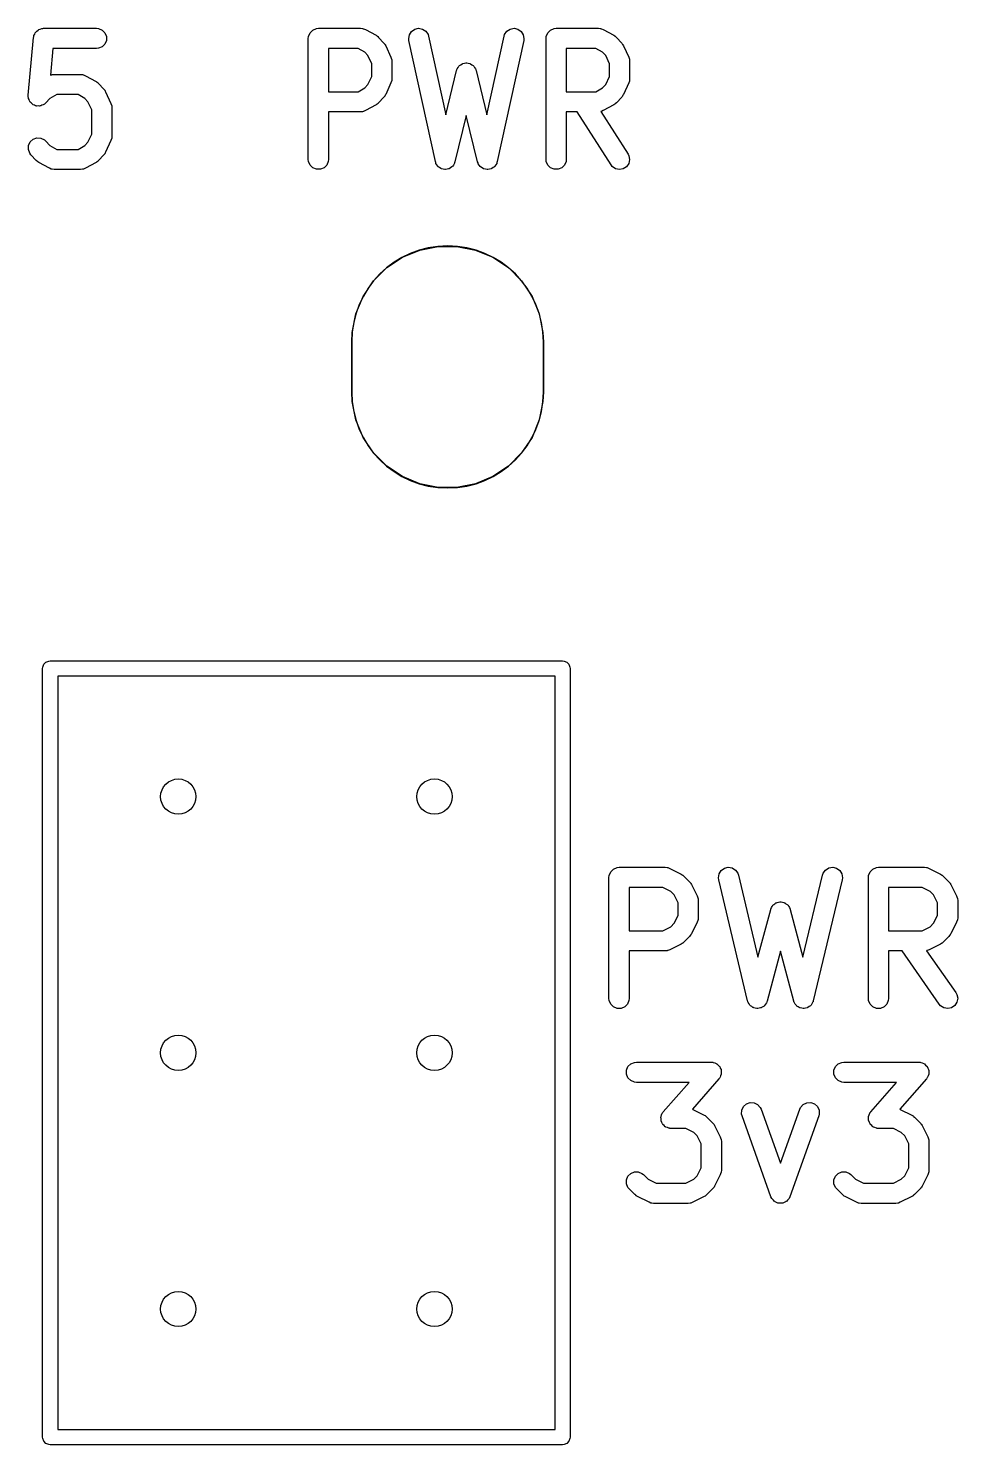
# Model space of a CAD drawing. Extents: x 0.28 to 2.12, y 0.23 to 2.15.
# Drawn here: x 1.494 to 1.857, y 0.233 to 0.786 of the extents above; entities that cross this region are included whole.
import ezdxf

# ---------------------------------------------------------------- set-up
doc = ezdxf.new("R2010")
doc.units = 0
doc.header["$MEASUREMENT"] = 0
doc.layers.add('BLACK', color=7, linetype='CONTINUOUS')

msp = doc.modelspace()

# ---------------------------------------------------------------- linework, layer by layer
at = {"layer": 'BLACK', "linetype": 'CONTINUOUS'}
for p, q in [((1.49721, 0.78464), (1.49763, 0.78506)), ((1.49763, 0.78506), (1.49779, 0.78512)), ((1.49779, 0.78512), (1.49793, 0.78524)), ((1.49793, 0.78524), (1.4985, 0.78542)), ((1.4985, 0.78542), (1.49904, 0.78564)), ((1.49904, 0.78564), (1.49931, 0.78567)), ((1.49931, 0.78567), (1.4994, 0.7857)), ((1.4994, 0.7857), (1.4995, 0.78569)), ((1.4995, 0.78569), (1.49981, 0.78572)), ((1.49981, 0.78572), (1.52043, 0.78572)), ((1.52043, 0.78572), (1.5212, 0.78564)), ((1.5212, 0.78564), (1.52262, 0.78506)), ((1.52262, 0.78506), (1.52371, 0.78397)), ((1.60378, 0.78397), (1.60486, 0.78506)), ((1.60486, 0.78506), (1.60628, 0.78564)), ((1.60628, 0.78564), (1.60705, 0.78572)), ((1.60705, 0.78572), (1.62355, 0.78572)), ((1.62355, 0.78572), (1.62432, 0.78564)), ((1.62432, 0.78564), (1.62451, 0.78556)), ((1.62451, 0.78556), (1.62472, 0.78554)), ((1.62472, 0.78554), (1.62543, 0.78524)), ((1.62543, 0.78524), (1.62956, 0.78299)), ((1.6434, 0.78451), (1.64466, 0.78539)), ((1.64466, 0.78539), (1.64616, 0.78572)), ((1.64616, 0.78572), (1.64767, 0.78545)), ((1.64767, 0.78545), (1.64896, 0.78462)), ((1.68062, 0.78462), (1.68191, 0.78545)), ((1.68191, 0.78545), (1.68343, 0.78572)), ((1.68343, 0.78572), (1.68493, 0.78539)), ((1.68493, 0.78539), (1.68619, 0.78451)), ((1.69658, 0.78397), (1.69766, 0.78506)), ((1.69766, 0.78506), (1.69908, 0.78564)), ((1.69908, 0.78564), (1.69985, 0.78572)), ((1.69985, 0.78572), (1.71635, 0.78572)), ((1.71635, 0.78572), (1.71712, 0.78564)), ((1.71712, 0.78564), (1.71731, 0.78556)), ((1.71731, 0.78556), (1.71752, 0.78554)), ((1.71752, 0.78554), (1.71823, 0.78524)), ((1.71823, 0.78524), (1.72236, 0.78299)), ((1.49383, 0.75964), (1.49589, 0.78214)), ((1.49589, 0.78214), (1.49595, 0.78245)), ((1.49595, 0.78255), (1.49599, 0.78264)), ((1.49595, 0.78245), (1.49595, 0.78255)), ((1.49599, 0.78264), (1.49604, 0.7829)), ((1.49604, 0.7829), (1.49631, 0.78342)), ((1.49631, 0.78342), (1.49654, 0.78397)), ((1.49654, 0.78397), (1.49667, 0.7841)), ((1.49667, 0.7841), (1.49675, 0.78426)), ((1.49675, 0.78426), (1.49721, 0.78464)), ((1.52371, 0.77959), (1.52262, 0.77851)), ((1.52371, 0.78397), (1.5243, 0.78255)), ((1.5243, 0.78101), (1.52371, 0.77959)), ((1.5243, 0.78255), (1.5243, 0.78101)), ((1.60311, 0.78178), (1.60319, 0.78255)), ((1.60311, 0.73454), (1.60311, 0.78178)), ((1.60319, 0.78255), (1.60378, 0.78397)), ((1.62956, 0.78299), (1.62991, 0.78275)), ((1.62991, 0.78275), (1.63, 0.78271)), ((1.63, 0.78271), (1.63009, 0.78262)), ((1.63009, 0.78262), (1.63019, 0.78255)), ((1.63019, 0.78255), (1.63026, 0.78247)), ((1.63026, 0.78247), (1.63057, 0.78219)), ((1.63057, 0.78219), (1.63264, 0.77994)), ((1.63264, 0.77994), (1.63285, 0.77966)), ((1.63285, 0.77966), (1.63292, 0.77959)), ((1.63292, 0.77959), (1.633, 0.77945)), ((1.6423, 0.78171), (1.64257, 0.78322)), ((1.64239, 0.78094), (1.6423, 0.78171)), ((1.6527, 0.7337), (1.64239, 0.78094)), ((1.64257, 0.78322), (1.6434, 0.78451)), ((1.64896, 0.78462), (1.64984, 0.78336)), ((1.64984, 0.78336), (1.65008, 0.78262)), ((1.65008, 0.78262), (1.65676, 0.75201)), ((1.67282, 0.75201), (1.67951, 0.78262)), ((1.6872, 0.78094), (1.67689, 0.7337)), ((1.67951, 0.78262), (1.67974, 0.78336)), ((1.67974, 0.78336), (1.68062, 0.78462)), ((1.68619, 0.78451), (1.68702, 0.78322)), ((1.68702, 0.78322), (1.68729, 0.78171)), ((1.68729, 0.78171), (1.6872, 0.78094)), ((1.69591, 0.78178), (1.69599, 0.78255)), ((1.69591, 0.73454), (1.69591, 0.78178)), ((1.69599, 0.78255), (1.69658, 0.78397)), ((1.72236, 0.78299), (1.72271, 0.78275)), ((1.72271, 0.78275), (1.7228, 0.78271)), ((1.7228, 0.78271), (1.72289, 0.78262)), ((1.72289, 0.78262), (1.723, 0.78255)), ((1.723, 0.78255), (1.72306, 0.78247)), ((1.72306, 0.78247), (1.72337, 0.78219)), ((1.72337, 0.78219), (1.72544, 0.77994)), ((1.72544, 0.77994), (1.72565, 0.77966)), ((1.72565, 0.77966), (1.72572, 0.77959)), ((1.72572, 0.77959), (1.7258, 0.77945)), ((1.50341, 0.77784), (1.50245, 0.76741)), ((1.52043, 0.77784), (1.50341, 0.77784)), ((1.5212, 0.77792), (1.52043, 0.77784)), ((1.52262, 0.77851), (1.5212, 0.77792)), ((1.62254, 0.77784), (1.61099, 0.77784)), ((1.61099, 0.77784), (1.61099, 0.76097)), ((1.62521, 0.77639), (1.62254, 0.77784)), ((1.62641, 0.77508), (1.62521, 0.77639)), ((1.62786, 0.77192), (1.62641, 0.77508)), ((1.633, 0.77945), (1.6331, 0.77933)), ((1.6331, 0.77933), (1.63313, 0.77923)), ((1.63313, 0.77923), (1.63331, 0.77892)), ((1.63331, 0.77892), (1.63538, 0.77442)), ((1.63538, 0.77442), (1.63563, 0.77369)), ((1.71534, 0.77784), (1.70379, 0.77784)), ((1.70379, 0.77784), (1.70379, 0.76097)), ((1.71801, 0.77639), (1.71534, 0.77784)), ((1.71921, 0.77508), (1.71801, 0.77639)), ((1.72066, 0.77192), (1.71921, 0.77508)), ((1.7258, 0.77945), (1.7259, 0.77933)), ((1.7259, 0.77933), (1.72594, 0.77923)), ((1.72594, 0.77923), (1.72611, 0.77892)), ((1.72611, 0.77892), (1.72818, 0.77442)), ((1.72818, 0.77442), (1.72843, 0.77369)), ((1.62786, 0.76689), (1.62786, 0.77192)), ((1.63563, 0.77369), (1.63563, 0.77362)), ((1.63563, 0.77362), (1.63566, 0.77355)), ((1.63566, 0.77355), (1.63573, 0.77278)), ((1.63573, 0.77278), (1.63573, 0.76603)), ((1.65676, 0.75201), (1.66097, 0.76922)), ((1.66097, 0.76922), (1.66108, 0.76953)), ((1.66108, 0.76953), (1.66109, 0.76963)), ((1.66109, 0.76963), (1.66114, 0.76971)), ((1.66114, 0.76971), (1.66122, 0.76995)), ((1.66122, 0.76995), (1.66158, 0.77043)), ((1.66158, 0.77043), (1.66189, 0.77094)), ((1.66189, 0.77094), (1.66203, 0.77105)), ((1.66203, 0.77105), (1.66213, 0.77119)), ((1.66213, 0.77119), (1.66264, 0.7715)), ((1.66264, 0.7715), (1.66313, 0.77185)), ((1.66313, 0.77185), (1.6633, 0.77189)), ((1.6633, 0.77189), (1.66344, 0.77198)), ((1.66344, 0.77198), (1.66404, 0.77207)), ((1.66404, 0.77207), (1.66462, 0.77222)), ((1.66462, 0.77222), (1.66479, 0.77219)), ((1.66479, 0.77219), (1.66496, 0.77222)), ((1.66496, 0.77222), (1.66555, 0.77207)), ((1.66555, 0.77207), (1.66614, 0.77198)), ((1.66614, 0.77198), (1.66629, 0.77189)), ((1.66629, 0.77189), (1.66645, 0.77185)), ((1.66645, 0.77185), (1.66694, 0.7715)), ((1.66694, 0.7715), (1.66745, 0.77119)), ((1.66745, 0.77119), (1.66755, 0.77105)), ((1.66755, 0.77105), (1.66769, 0.77094)), ((1.66769, 0.77094), (1.66801, 0.77043)), ((1.66801, 0.77043), (1.66836, 0.76995)), ((1.66836, 0.76995), (1.66844, 0.76971)), ((1.66844, 0.76971), (1.66849, 0.76963)), ((1.66849, 0.76963), (1.66851, 0.76953)), ((1.66851, 0.76953), (1.66862, 0.76922)), ((1.66862, 0.76922), (1.67282, 0.75201)), ((1.72066, 0.76689), (1.72066, 0.77192)), ((1.72843, 0.77369), (1.72843, 0.77362)), ((1.72843, 0.77362), (1.72846, 0.77355)), ((1.72846, 0.77355), (1.72853, 0.77278)), ((1.72853, 0.77278), (1.72853, 0.76603)), ((1.50245, 0.76741), (1.50276, 0.76754)), ((1.50276, 0.76754), (1.50297, 0.76756)), ((1.50297, 0.76756), (1.50317, 0.76765)), ((1.50317, 0.76765), (1.50394, 0.76772)), ((1.50394, 0.76772), (1.51425, 0.76772)), ((1.51425, 0.76772), (1.51502, 0.76765)), ((1.51502, 0.76765), (1.51521, 0.76756)), ((1.51521, 0.76756), (1.51542, 0.76754)), ((1.51542, 0.76754), (1.51613, 0.76724)), ((1.51613, 0.76724), (1.52026, 0.76499)), ((1.52026, 0.76499), (1.52061, 0.76475)), ((1.52061, 0.76475), (1.5207, 0.76471)), ((1.5207, 0.76471), (1.52079, 0.76463)), ((1.52079, 0.76463), (1.5209, 0.76456)), ((1.5209, 0.76456), (1.52096, 0.76448)), ((1.52096, 0.76448), (1.52127, 0.76419)), ((1.52127, 0.76419), (1.52334, 0.76194)), ((1.62521, 0.76243), (1.62641, 0.76374)), ((1.62641, 0.76374), (1.62786, 0.76689)), ((1.63538, 0.76439), (1.63331, 0.75989)), ((1.63563, 0.76512), (1.63538, 0.76439)), ((1.63566, 0.76527), (1.63563, 0.7652)), ((1.63563, 0.7652), (1.63563, 0.76512)), ((1.63573, 0.76603), (1.63566, 0.76527)), ((1.71801, 0.76243), (1.71921, 0.76374)), ((1.71921, 0.76374), (1.72066, 0.76689)), ((1.72818, 0.76439), (1.72611, 0.75989)), ((1.72843, 0.76512), (1.72818, 0.76439)), ((1.72846, 0.76527), (1.72843, 0.7652)), ((1.72843, 0.7652), (1.72843, 0.76512)), ((1.72853, 0.76603), (1.72846, 0.76527)), ((1.49383, 0.75887), (1.49383, 0.75964)), ((1.49391, 0.75862), (1.49383, 0.75887)), ((1.49393, 0.75835), (1.49391, 0.75862)), ((1.49414, 0.75789), (1.49393, 0.75835)), ((1.49429, 0.75741), (1.49414, 0.75789)), ((1.49446, 0.7572), (1.49429, 0.75741)), ((1.50227, 0.75839), (1.50065, 0.75662)), ((1.50494, 0.75985), (1.50227, 0.75839)), ((1.51324, 0.75985), (1.50494, 0.75985)), ((1.51591, 0.75839), (1.51324, 0.75985)), ((1.51711, 0.75708), (1.51591, 0.75839)), ((1.52334, 0.76194), (1.52355, 0.76166)), ((1.52355, 0.76166), (1.52363, 0.76159)), ((1.52363, 0.76159), (1.52371, 0.76145)), ((1.52371, 0.76145), (1.5238, 0.76133)), ((1.5238, 0.76133), (1.52384, 0.76123)), ((1.52384, 0.76123), (1.52401, 0.76092)), ((1.52401, 0.76092), (1.52608, 0.75643)), ((1.61099, 0.76097), (1.62254, 0.76097)), ((1.62254, 0.76097), (1.62521, 0.76243)), ((1.63264, 0.75887), (1.63057, 0.75662)), ((1.63285, 0.75916), (1.63264, 0.75887)), ((1.63292, 0.75923), (1.63285, 0.75916)), ((1.633, 0.75936), (1.63292, 0.75923)), ((1.6331, 0.75949), (1.633, 0.75936)), ((1.63313, 0.75959), (1.6331, 0.75949)), ((1.63331, 0.75989), (1.63313, 0.75959)), ((1.70379, 0.76097), (1.71534, 0.76097)), ((1.71534, 0.76097), (1.71801, 0.76243)), ((1.72544, 0.75887), (1.72337, 0.75662)), ((1.72565, 0.75916), (1.72544, 0.75887)), ((1.72572, 0.75923), (1.72565, 0.75916)), ((1.7258, 0.75936), (1.72572, 0.75923)), ((1.7259, 0.75949), (1.7258, 0.75936)), ((1.72594, 0.75959), (1.7259, 0.75949)), ((1.72611, 0.75989), (1.72594, 0.75959)), ((1.49457, 0.75696), (1.49446, 0.7572)), ((1.49495, 0.75661), (1.49457, 0.75696)), ((1.49527, 0.75622), (1.49495, 0.75661)), ((1.49551, 0.7561), (1.49527, 0.75622)), ((1.49571, 0.75592), (1.49551, 0.7561)), ((1.49618, 0.75575), (1.49571, 0.75592)), ((1.49663, 0.75551), (1.49618, 0.75575)), ((1.4969, 0.75549), (1.49663, 0.75551)), ((1.49715, 0.75539), (1.4969, 0.75549)), ((1.49766, 0.75542), (1.49715, 0.75539)), ((1.49816, 0.75537), (1.49766, 0.75542)), ((1.49842, 0.75545), (1.49816, 0.75537)), ((1.49869, 0.75546), (1.49842, 0.75545)), ((1.49915, 0.75567), (1.49869, 0.75546)), ((1.49963, 0.75583), (1.49915, 0.75567)), ((1.49984, 0.756), (1.49963, 0.75583)), ((1.50008, 0.75611), (1.49984, 0.756)), ((1.50065, 0.75662), (1.50008, 0.75611)), ((1.51856, 0.75393), (1.51711, 0.75708)), ((1.51856, 0.7444), (1.51856, 0.75393)), ((1.52608, 0.75643), (1.52633, 0.7557)), ((1.52633, 0.7557), (1.52633, 0.75562)), ((1.52633, 0.75562), (1.52636, 0.75555)), ((1.52636, 0.75555), (1.52643, 0.75479)), ((1.52643, 0.75479), (1.52643, 0.74354)), ((1.62355, 0.7531), (1.61099, 0.7531)), ((1.61099, 0.7531), (1.61099, 0.73454)), ((1.62432, 0.75317), (1.62355, 0.7531)), ((1.62451, 0.75325), (1.62432, 0.75317)), ((1.62472, 0.75328), (1.62451, 0.75325)), ((1.62543, 0.75358), (1.62472, 0.75328)), ((1.62956, 0.75583), (1.62543, 0.75358)), ((1.62991, 0.75607), (1.62956, 0.75583)), ((1.63, 0.75611), (1.62991, 0.75607)), ((1.63009, 0.75619), (1.63, 0.75611)), ((1.63019, 0.75626), (1.63009, 0.75619)), ((1.63026, 0.75634), (1.63019, 0.75626)), ((1.63057, 0.75662), (1.63026, 0.75634)), ((1.70801, 0.7531), (1.70379, 0.7531)), ((1.70379, 0.7531), (1.70379, 0.73454)), ((1.72128, 0.73241), (1.70801, 0.7531)), ((1.71731, 0.75325), (1.71727, 0.75324)), ((1.71727, 0.75324), (1.72791, 0.73666)), ((1.71752, 0.75328), (1.71731, 0.75325)), ((1.71823, 0.75358), (1.71752, 0.75328)), ((1.72236, 0.75583), (1.71823, 0.75358)), ((1.72271, 0.75607), (1.72236, 0.75583)), ((1.7228, 0.75611), (1.72271, 0.75607)), ((1.72289, 0.75619), (1.7228, 0.75611)), ((1.723, 0.75626), (1.72289, 0.75619)), ((1.72306, 0.75634), (1.723, 0.75626)), ((1.72337, 0.75662), (1.72306, 0.75634)), ((1.66479, 0.7517), (1.66037, 0.7336)), ((1.66922, 0.7336), (1.66479, 0.7517)), ((1.49393, 0.73997), (1.49457, 0.74136)), ((1.49457, 0.74136), (1.49571, 0.7424)), ((1.49571, 0.7424), (1.49715, 0.74293)), ((1.49715, 0.74293), (1.49869, 0.74286)), ((1.49869, 0.74286), (1.50008, 0.74221)), ((1.50008, 0.74221), (1.50065, 0.7417)), ((1.50065, 0.7417), (1.50227, 0.73993)), ((1.51591, 0.73993), (1.51711, 0.74124)), ((1.51711, 0.74124), (1.51856, 0.7444)), ((1.52608, 0.7419), (1.52401, 0.7374)), ((1.52633, 0.74263), (1.52608, 0.7419)), ((1.52636, 0.74277), (1.52633, 0.7427)), ((1.52633, 0.7427), (1.52633, 0.74263)), ((1.52643, 0.74354), (1.52636, 0.74277)), ((1.49386, 0.73844), (1.49393, 0.73997)), ((1.49438, 0.73699), (1.49386, 0.73844)), ((1.49485, 0.73638), (1.49438, 0.73699)), ((1.49691, 0.73413), (1.49485, 0.73638)), ((1.50227, 0.73993), (1.50494, 0.73847)), ((1.50494, 0.73847), (1.51324, 0.73847)), ((1.51324, 0.73847), (1.51591, 0.73993)), ((1.52334, 0.73638), (1.52127, 0.73413)), ((1.52355, 0.73666), (1.52334, 0.73638)), ((1.52363, 0.73673), (1.52355, 0.73666)), ((1.52371, 0.73687), (1.52363, 0.73673)), ((1.5238, 0.73699), (1.52371, 0.73687)), ((1.52384, 0.73709), (1.5238, 0.73699)), ((1.52401, 0.7374), (1.52384, 0.73709)), ((1.72791, 0.73666), (1.72826, 0.73598)), ((1.72826, 0.73598), (1.72853, 0.73446)), ((1.49722, 0.73385), (1.49691, 0.73413)), ((1.49729, 0.73377), (1.49722, 0.73385)), ((1.49739, 0.7337), (1.49729, 0.73377)), ((1.49749, 0.73361), (1.49739, 0.7337)), ((1.49758, 0.73357), (1.49749, 0.73361)), ((1.49793, 0.73333), (1.49758, 0.73357)), ((1.50205, 0.73108), (1.49793, 0.73333)), ((1.50276, 0.73078), (1.50205, 0.73108)), ((1.50297, 0.73076), (1.50276, 0.73078)), ((1.50317, 0.73068), (1.50297, 0.73076)), ((1.50394, 0.7306), (1.50317, 0.73068)), ((1.51425, 0.7306), (1.50394, 0.7306)), ((1.51502, 0.73068), (1.51425, 0.7306)), ((1.51521, 0.73076), (1.51502, 0.73068)), ((1.51542, 0.73078), (1.51521, 0.73076)), ((1.51613, 0.73108), (1.51542, 0.73078)), ((1.52026, 0.73333), (1.51613, 0.73108)), ((1.52061, 0.73357), (1.52026, 0.73333)), ((1.5207, 0.73361), (1.52061, 0.73357)), ((1.52079, 0.7337), (1.5207, 0.73361)), ((1.5209, 0.73377), (1.52079, 0.7337)), ((1.52096, 0.73385), (1.5209, 0.73377)), ((1.52127, 0.73413), (1.52096, 0.73385)), ((1.60319, 0.73377), (1.60311, 0.73454)), ((1.60378, 0.73235), (1.60319, 0.73377)), ((1.60486, 0.73126), (1.60378, 0.73235)), ((1.60628, 0.73068), (1.60486, 0.73126)), ((1.60782, 0.73068), (1.60628, 0.73068)), ((1.60924, 0.73126), (1.60782, 0.73068)), ((1.61032, 0.73235), (1.60924, 0.73126)), ((1.61091, 0.73377), (1.61032, 0.73235)), ((1.61099, 0.73454), (1.61091, 0.73377)), ((1.65283, 0.73329), (1.6527, 0.7337)), ((1.65284, 0.73319), (1.65283, 0.73329)), ((1.65288, 0.73313), (1.65284, 0.73319)), ((1.65293, 0.73296), (1.65288, 0.73313)), ((1.6533, 0.73243), (1.65293, 0.73296)), ((1.65364, 0.73188), (1.6533, 0.73243)), ((1.65374, 0.7318), (1.65364, 0.73188)), ((1.65381, 0.7317), (1.65374, 0.7318)), ((1.65436, 0.73135), (1.65381, 0.7317)), ((1.65488, 0.73097), (1.65436, 0.73135)), ((1.655, 0.73094), (1.65488, 0.73097)), ((1.6551, 0.73087), (1.655, 0.73094)), ((1.65574, 0.73076), (1.6551, 0.73087)), ((1.65637, 0.7306), (1.65574, 0.73076)), ((1.65649, 0.73062), (1.65637, 0.7306)), ((1.65662, 0.7306), (1.65649, 0.73062)), ((1.65725, 0.73074), (1.65662, 0.7306)), ((1.65789, 0.73084), (1.65725, 0.73074)), ((1.658, 0.7309), (1.65789, 0.73084)), ((1.65812, 0.73093), (1.658, 0.7309)), ((1.65865, 0.7313), (1.65812, 0.73093)), ((1.6592, 0.73164), (1.65865, 0.7313)), ((1.65928, 0.73174), (1.6592, 0.73164)), ((1.65938, 0.73181), (1.65928, 0.73174)), ((1.65973, 0.73235), (1.65938, 0.73181)), ((1.66011, 0.73287), (1.65973, 0.73235)), ((1.66017, 0.73304), (1.66011, 0.73287)), ((1.66021, 0.7331), (1.66017, 0.73304)), ((1.66023, 0.7332), (1.66021, 0.7331)), ((1.66037, 0.7336), (1.66023, 0.7332)), ((1.66936, 0.7332), (1.66922, 0.7336)), ((1.66938, 0.7331), (1.66936, 0.7332)), ((1.66941, 0.73304), (1.66938, 0.7331)), ((1.66947, 0.73287), (1.66941, 0.73304)), ((1.66986, 0.73235), (1.66947, 0.73287)), ((1.67021, 0.73181), (1.66986, 0.73235)), ((1.67031, 0.73174), (1.67021, 0.73181)), ((1.67038, 0.73164), (1.67031, 0.73174)), ((1.67093, 0.7313), (1.67038, 0.73164)), ((1.67147, 0.73093), (1.67093, 0.7313)), ((1.67159, 0.7309), (1.67147, 0.73093)), ((1.67169, 0.73084), (1.67159, 0.7309)), ((1.67233, 0.73074), (1.67169, 0.73084)), ((1.67297, 0.7306), (1.67233, 0.73074)), ((1.67309, 0.73062), (1.67297, 0.7306)), ((1.67321, 0.7306), (1.67309, 0.73062)), ((1.67384, 0.73076), (1.67321, 0.7306)), ((1.67448, 0.73087), (1.67384, 0.73076)), ((1.67458, 0.73094), (1.67448, 0.73087)), ((1.6747, 0.73097), (1.67458, 0.73094)), ((1.67523, 0.73135), (1.6747, 0.73097)), ((1.67577, 0.7317), (1.67523, 0.73135)), ((1.67584, 0.7318), (1.67577, 0.7317)), ((1.67594, 0.73188), (1.67584, 0.7318)), ((1.67628, 0.73243), (1.67594, 0.73188)), ((1.67665, 0.73296), (1.67628, 0.73243)), ((1.6767, 0.73313), (1.67665, 0.73296)), ((1.67674, 0.73319), (1.6767, 0.73313)), ((1.67676, 0.73329), (1.67674, 0.73319)), ((1.67689, 0.7337), (1.67676, 0.73329)), ((1.69599, 0.73377), (1.69591, 0.73454)), ((1.69658, 0.73235), (1.69599, 0.73377)), ((1.69766, 0.73126), (1.69658, 0.73235)), ((1.69908, 0.73068), (1.69766, 0.73126)), ((1.70062, 0.73068), (1.69908, 0.73068)), ((1.70204, 0.73126), (1.70062, 0.73068)), ((1.70312, 0.73235), (1.70204, 0.73126)), ((1.70371, 0.73377), (1.70312, 0.73235)), ((1.70379, 0.73454), (1.70371, 0.73377)), ((1.72176, 0.73181), (1.72128, 0.73241)), ((1.72302, 0.73093), (1.72176, 0.73181)), ((1.72452, 0.7306), (1.72302, 0.73093)), ((1.72604, 0.73087), (1.72452, 0.7306)), ((1.72733, 0.7317), (1.72604, 0.73087)), ((1.72821, 0.73296), (1.72733, 0.7317)), ((1.72853, 0.73446), (1.72821, 0.73296)), ((1.63985, 0.69637), (1.64662, 0.69918)), ((1.64662, 0.69918), (1.65381, 0.70061)), ((1.65381, 0.70061), (1.66115, 0.70061)), ((1.66115, 0.70061), (1.66834, 0.69918)), ((1.66834, 0.69918), (1.67511, 0.69637)), ((1.62857, 0.68711), (1.63375, 0.6923)), ((1.63375, 0.6923), (1.63985, 0.69637)), ((1.67511, 0.69637), (1.68121, 0.6923)), ((1.68121, 0.6923), (1.68639, 0.68711)), ((1.6245, 0.68102), (1.62857, 0.68711)), ((1.68639, 0.68711), (1.69047, 0.68102)), ((1.62169, 0.67424), (1.6245, 0.68102)), ((1.69047, 0.68102), (1.69327, 0.67424)), ((1.62026, 0.66705), (1.62169, 0.67424)), ((1.69327, 0.67424), (1.6947, 0.66705)), ((1.62008, 0.66339), (1.62026, 0.66705)), ((1.6947, 0.66705), (1.69488, 0.66339)), ((1.62008, 0.6437), (1.62008, 0.66339)), ((1.62008, 0.66339), (1.62008, 0.6437)), ((1.69488, 0.66339), (1.69488, 0.6437)), ((1.69488, 0.6437), (1.69488, 0.66339)), ((1.62026, 0.64003), (1.62008, 0.6437)), ((1.69488, 0.6437), (1.6947, 0.64003)), ((1.62169, 0.63284), (1.62026, 0.64003)), ((1.6947, 0.64003), (1.69327, 0.63284)), ((1.6245, 0.62607), (1.62169, 0.63284)), ((1.69327, 0.63284), (1.69047, 0.62607)), ((1.62857, 0.61997), (1.6245, 0.62607)), ((1.69047, 0.62607), (1.68639, 0.61997)), ((1.63375, 0.61479), (1.62857, 0.61997)), ((1.68639, 0.61997), (1.68121, 0.61479)), ((1.63985, 0.61072), (1.63375, 0.61479)), ((1.68121, 0.61479), (1.67511, 0.61072)), ((1.64662, 0.60791), (1.63985, 0.61072)), ((1.67511, 0.61072), (1.66834, 0.60791)), ((1.65381, 0.60648), (1.64662, 0.60791)), ((1.66115, 0.60648), (1.65381, 0.60648)), ((1.66834, 0.60791), (1.66115, 0.60648)), ((1.49941, 0.53583), (1.49947, 0.5364)), ((1.49947, 0.5364), (1.49991, 0.53747)), ((1.49991, 0.53747), (1.50072, 0.53828)), ((1.50072, 0.53828), (1.50179, 0.53872)), ((1.50179, 0.53872), (1.50236, 0.53878)), ((1.50236, 0.53878), (1.70236, 0.53878)), ((1.70236, 0.53878), (1.70294, 0.53872)), ((1.70294, 0.53872), (1.704, 0.53828)), ((1.704, 0.53828), (1.70482, 0.53747)), ((1.70482, 0.53747), (1.70526, 0.5364)), ((1.70526, 0.5364), (1.70531, 0.53583)), ((1.49941, 0.23583), (1.49941, 0.53583)), ((1.50531, 0.53287), (1.50531, 0.23878)), ((1.69941, 0.53287), (1.50531, 0.53287)), ((1.69941, 0.23878), (1.69941, 0.53287)), ((1.70531, 0.53583), (1.70531, 0.23583)), ((1.72047, 0.4543), (1.72055, 0.45507)), ((1.72047, 0.40705), (1.72047, 0.4543)), ((1.72055, 0.45507), (1.72114, 0.45649)), ((1.72114, 0.45649), (1.72222, 0.45757)), ((1.72222, 0.45757), (1.72364, 0.45816)), ((1.72364, 0.45816), (1.72441, 0.45824)), ((1.72441, 0.45824), (1.74241, 0.45824)), ((1.74241, 0.45824), (1.74318, 0.45816)), ((1.74318, 0.45816), (1.74331, 0.45811)), ((1.74331, 0.45811), (1.74345, 0.4581)), ((1.74345, 0.4581), (1.74417, 0.45782)), ((1.74417, 0.45782), (1.74867, 0.45557)), ((1.74867, 0.45557), (1.749, 0.45536)), ((1.749, 0.45536), (1.74909, 0.45532)), ((1.74909, 0.45532), (1.7492, 0.45523)), ((1.7492, 0.45523), (1.74932, 0.45516)), ((1.74932, 0.45516), (1.74939, 0.45508)), ((1.74939, 0.45508), (1.74969, 0.45483)), ((1.74969, 0.45483), (1.75194, 0.45258)), ((1.76322, 0.45415), (1.76346, 0.45567)), ((1.76332, 0.45339), (1.76322, 0.45415)), ((1.77457, 0.40614), (1.76332, 0.45339)), ((1.76346, 0.45567), (1.76427, 0.45698)), ((1.76427, 0.45698), (1.76551, 0.45788)), ((1.76551, 0.45788), (1.76701, 0.45823)), ((1.76701, 0.45823), (1.76852, 0.45799)), ((1.76852, 0.45799), (1.76983, 0.45718)), ((1.76983, 0.45718), (1.77073, 0.45594)), ((1.77073, 0.45594), (1.77098, 0.45521)), ((1.77098, 0.45521), (1.77862, 0.42314)), ((1.79618, 0.42314), (1.80382, 0.45521)), ((1.81148, 0.45339), (1.80023, 0.40614)), ((1.80382, 0.45521), (1.80407, 0.45594)), ((1.80407, 0.45594), (1.80497, 0.45718)), ((1.80497, 0.45718), (1.80628, 0.45799)), ((1.80628, 0.45799), (1.8078, 0.45823)), ((1.8078, 0.45823), (1.80929, 0.45788)), ((1.80929, 0.45788), (1.81054, 0.45698)), ((1.81054, 0.45698), (1.81134, 0.45567)), ((1.81134, 0.45567), (1.81158, 0.45415)), ((1.81158, 0.45415), (1.81148, 0.45339)), ((1.82171, 0.4543), (1.82179, 0.45507)), ((1.82171, 0.40705), (1.82171, 0.4543)), ((1.82179, 0.45507), (1.82237, 0.45649)), ((1.82237, 0.45649), (1.82346, 0.45757)), ((1.82346, 0.45757), (1.82488, 0.45816)), ((1.82488, 0.45816), (1.82565, 0.45824)), ((1.82565, 0.45824), (1.84364, 0.45824)), ((1.84364, 0.45824), (1.84441, 0.45816)), ((1.84441, 0.45816), (1.84454, 0.45811)), ((1.84454, 0.45811), (1.84468, 0.4581)), ((1.84468, 0.4581), (1.84541, 0.45782)), ((1.84541, 0.45782), (1.8499, 0.45557)), ((1.8499, 0.45557), (1.85024, 0.45536)), ((1.85024, 0.45536), (1.85033, 0.45532)), ((1.85033, 0.45532), (1.85044, 0.45523)), ((1.85044, 0.45523), (1.85056, 0.45516)), ((1.85056, 0.45516), (1.85063, 0.45508)), ((1.85063, 0.45508), (1.85093, 0.45483)), ((1.85093, 0.45483), (1.85318, 0.45258)), ((1.74148, 0.45036), (1.72835, 0.45036)), ((1.72835, 0.45036), (1.72835, 0.43349)), ((1.74457, 0.44881), (1.74148, 0.45036)), ((1.74592, 0.44747), (1.74457, 0.44881)), ((1.75194, 0.45258), (1.75219, 0.45228)), ((1.75219, 0.45228), (1.75227, 0.45221)), ((1.75227, 0.45221), (1.75234, 0.45209)), ((1.75234, 0.45209), (1.75243, 0.45199)), ((1.75243, 0.45199), (1.75247, 0.45189)), ((1.75247, 0.45189), (1.75268, 0.45156)), ((1.75268, 0.45156), (1.75493, 0.44706)), ((1.84272, 0.45036), (1.82958, 0.45036)), ((1.82958, 0.45036), (1.82958, 0.43349)), ((1.84581, 0.44881), (1.84272, 0.45036)), ((1.84716, 0.44747), (1.84581, 0.44881)), ((1.85318, 0.45258), (1.85343, 0.45228)), ((1.85343, 0.45228), (1.8535, 0.45221)), ((1.8535, 0.45221), (1.85358, 0.45209)), ((1.85358, 0.45209), (1.85367, 0.45199)), ((1.85367, 0.45199), (1.85371, 0.45189)), ((1.85371, 0.45189), (1.85392, 0.45156)), ((1.85392, 0.45156), (1.85616, 0.44706)), ((1.74747, 0.44437), (1.74592, 0.44747)), ((1.74747, 0.43948), (1.74747, 0.44437)), ((1.75493, 0.44706), (1.7552, 0.44634)), ((1.7552, 0.44634), (1.75521, 0.4462)), ((1.75521, 0.4462), (1.75527, 0.44607)), ((1.75527, 0.44607), (1.75534, 0.4453)), ((1.75534, 0.4453), (1.75534, 0.43855)), ((1.78373, 0.44216), (1.78387, 0.44254)), ((1.78387, 0.44254), (1.78418, 0.44295)), ((1.78418, 0.44295), (1.78444, 0.4434)), ((1.78444, 0.4434), (1.78465, 0.44355)), ((1.78465, 0.44355), (1.7848, 0.44376)), ((1.7848, 0.44376), (1.78525, 0.44402)), ((1.78525, 0.44402), (1.78566, 0.44433)), ((1.78566, 0.44433), (1.78591, 0.4444)), ((1.78591, 0.4444), (1.78613, 0.44453)), ((1.78613, 0.44453), (1.78665, 0.4446)), ((1.78665, 0.4446), (1.78715, 0.44473)), ((1.78715, 0.44473), (1.7874, 0.4447)), ((1.7874, 0.4447), (1.78765, 0.44473)), ((1.78765, 0.44473), (1.78816, 0.4446)), ((1.78816, 0.4446), (1.78867, 0.44453)), ((1.78867, 0.44453), (1.78889, 0.4444)), ((1.78889, 0.4444), (1.78914, 0.44433)), ((1.78914, 0.44433), (1.78955, 0.44402)), ((1.78955, 0.44402), (1.79, 0.44376)), ((1.79, 0.44376), (1.79016, 0.44355)), ((1.79016, 0.44355), (1.79036, 0.4434)), ((1.79036, 0.4434), (1.79062, 0.44295)), ((1.79062, 0.44295), (1.79093, 0.44254)), ((1.79093, 0.44254), (1.79108, 0.44216)), ((1.84871, 0.44437), (1.84716, 0.44747)), ((1.84871, 0.43948), (1.84871, 0.44437)), ((1.85616, 0.44706), (1.85644, 0.44634)), ((1.85644, 0.44634), (1.85645, 0.4462)), ((1.85645, 0.4462), (1.8565, 0.44607)), ((1.8565, 0.44607), (1.85658, 0.4453)), ((1.85658, 0.4453), (1.85658, 0.43855)), ((1.74592, 0.43638), (1.74747, 0.43948)), ((1.75493, 0.43679), (1.75268, 0.43229)), ((1.7552, 0.43751), (1.75493, 0.43679)), ((1.75521, 0.43765), (1.7552, 0.43751)), ((1.75527, 0.43778), (1.75521, 0.43765)), ((1.75534, 0.43855), (1.75527, 0.43778)), ((1.77862, 0.42314), (1.7836, 0.44181)), ((1.7836, 0.44181), (1.78366, 0.44199)), ((1.78366, 0.44199), (1.78368, 0.44207)), ((1.78368, 0.44207), (1.78373, 0.44216)), ((1.79108, 0.44216), (1.79113, 0.44207)), ((1.79113, 0.44207), (1.79114, 0.44199)), ((1.79114, 0.44199), (1.79121, 0.44181)), ((1.79121, 0.44181), (1.79618, 0.42314)), ((1.84716, 0.43638), (1.84871, 0.43948)), ((1.85616, 0.43679), (1.85392, 0.43229)), ((1.85644, 0.43751), (1.85616, 0.43679)), ((1.85645, 0.43765), (1.85644, 0.43751)), ((1.8565, 0.43778), (1.85645, 0.43765)), ((1.85658, 0.43855), (1.8565, 0.43778)), ((1.72835, 0.43349), (1.74148, 0.43349)), ((1.74148, 0.43349), (1.74457, 0.43504)), ((1.74457, 0.43504), (1.74592, 0.43638)), ((1.75194, 0.43127), (1.74969, 0.42902)), ((1.75219, 0.43157), (1.75194, 0.43127)), ((1.75227, 0.43164), (1.75219, 0.43157)), ((1.75234, 0.43176), (1.75227, 0.43164)), ((1.75243, 0.43186), (1.75234, 0.43176)), ((1.75247, 0.43196), (1.75243, 0.43186)), ((1.75268, 0.43229), (1.75247, 0.43196)), ((1.82958, 0.43349), (1.84272, 0.43349)), ((1.84272, 0.43349), (1.84581, 0.43504)), ((1.84581, 0.43504), (1.84716, 0.43638)), ((1.85318, 0.43127), (1.85093, 0.42902)), ((1.85343, 0.43157), (1.85318, 0.43127)), ((1.8535, 0.43164), (1.85343, 0.43157)), ((1.85358, 0.43176), (1.8535, 0.43164)), ((1.85367, 0.43186), (1.85358, 0.43176)), ((1.85371, 0.43196), (1.85367, 0.43186)), ((1.85392, 0.43229), (1.85371, 0.43196)), ((1.74318, 0.42569), (1.74241, 0.42561)), ((1.74331, 0.42574), (1.74318, 0.42569)), ((1.74345, 0.42575), (1.74331, 0.42574)), ((1.74417, 0.42603), (1.74345, 0.42575)), ((1.74867, 0.42828), (1.74417, 0.42603)), ((1.749, 0.42849), (1.74867, 0.42828)), ((1.74909, 0.42853), (1.749, 0.42849)), ((1.7492, 0.42862), (1.74909, 0.42853)), ((1.74932, 0.42869), (1.7492, 0.42862)), ((1.74939, 0.42877), (1.74932, 0.42869)), ((1.74969, 0.42902), (1.74939, 0.42877)), ((1.84441, 0.42569), (1.8444, 0.42569)), ((1.84454, 0.42574), (1.84441, 0.42569)), ((1.84468, 0.42575), (1.84454, 0.42574)), ((1.84541, 0.42603), (1.84468, 0.42575)), ((1.8499, 0.42828), (1.84541, 0.42603)), ((1.85024, 0.42849), (1.8499, 0.42828)), ((1.85033, 0.42853), (1.85024, 0.42849)), ((1.85044, 0.42862), (1.85033, 0.42853)), ((1.85056, 0.42869), (1.85044, 0.42862)), ((1.85063, 0.42877), (1.85056, 0.42869)), ((1.85093, 0.42902), (1.85063, 0.42877)), ((1.74241, 0.42561), (1.72835, 0.42561)), ((1.72835, 0.42561), (1.72835, 0.40705)), ((1.7874, 0.42552), (1.78221, 0.40604)), ((1.7926, 0.40604), (1.7874, 0.42552)), ((1.83485, 0.42561), (1.82958, 0.42561)), ((1.82958, 0.42561), (1.82958, 0.40705)), ((1.84942, 0.4048), (1.83485, 0.42561)), ((1.8444, 0.42569), (1.85587, 0.40931)), ((1.85587, 0.40931), (1.85625, 0.40864)), ((1.72055, 0.40629), (1.72047, 0.40705)), ((1.72114, 0.40487), (1.72055, 0.40629)), ((1.72222, 0.40378), (1.72114, 0.40487)), ((1.72364, 0.40319), (1.72222, 0.40378)), ((1.7266, 0.40378), (1.72518, 0.40319)), ((1.72768, 0.40487), (1.7266, 0.40378)), ((1.72827, 0.40629), (1.72768, 0.40487)), ((1.72835, 0.40705), (1.72827, 0.40629)), ((1.77466, 0.40588), (1.77457, 0.40614)), ((1.77468, 0.40578), (1.77466, 0.40588)), ((1.77473, 0.4057), (1.77468, 0.40578)), ((1.77482, 0.40541), (1.77473, 0.4057)), ((1.77516, 0.40495), (1.77482, 0.40541)), ((1.77545, 0.40446), (1.77516, 0.40495)), ((1.77561, 0.40433), (1.77545, 0.40446)), ((1.77572, 0.40417), (1.77561, 0.40433)), ((1.77621, 0.40387), (1.77572, 0.40417)), ((1.77667, 0.40352), (1.77621, 0.40387)), ((1.78051, 0.40381), (1.78004, 0.40348)), ((1.781, 0.4041), (1.78051, 0.40381)), ((1.78112, 0.40426), (1.781, 0.4041)), ((1.78129, 0.40438), (1.78112, 0.40426)), ((1.78159, 0.40486), (1.78129, 0.40438)), ((1.78194, 0.40532), (1.78159, 0.40486)), ((1.78204, 0.4056), (1.78194, 0.40532)), ((1.78209, 0.40569), (1.78204, 0.4056)), ((1.78211, 0.40578), (1.78209, 0.40569)), ((1.78221, 0.40604), (1.78211, 0.40578)), ((1.79269, 0.40578), (1.7926, 0.40604)), ((1.79271, 0.40569), (1.79269, 0.40578)), ((1.79276, 0.4056), (1.79271, 0.40569)), ((1.79287, 0.40532), (1.79276, 0.4056)), ((1.79321, 0.40486), (1.79287, 0.40532)), ((1.79351, 0.40438), (1.79321, 0.40486)), ((1.79368, 0.40426), (1.79351, 0.40438)), ((1.7938, 0.4041), (1.79368, 0.40426)), ((1.7943, 0.40381), (1.7938, 0.4041)), ((1.79476, 0.40348), (1.7943, 0.40381)), ((1.79859, 0.40387), (1.79814, 0.40352)), ((1.79908, 0.40417), (1.79859, 0.40387)), ((1.7992, 0.40433), (1.79908, 0.40417)), ((1.79936, 0.40446), (1.7992, 0.40433)), ((1.79964, 0.40495), (1.79936, 0.40446)), ((1.79998, 0.40541), (1.79964, 0.40495)), ((1.80008, 0.4057), (1.79998, 0.40541)), ((1.80013, 0.40578), (1.80008, 0.4057)), ((1.80014, 0.40588), (1.80013, 0.40578)), ((1.80023, 0.40614), (1.80014, 0.40588)), ((1.82179, 0.40629), (1.82171, 0.40705)), ((1.82237, 0.40487), (1.82179, 0.40629)), ((1.82346, 0.40378), (1.82237, 0.40487)), ((1.82488, 0.40319), (1.82346, 0.40378)), ((1.82783, 0.40378), (1.82641, 0.40319)), ((1.82892, 0.40487), (1.82783, 0.40378)), ((1.82951, 0.40629), (1.82892, 0.40487)), ((1.82958, 0.40705), (1.82951, 0.40629)), ((1.84992, 0.40421), (1.84942, 0.4048)), ((1.85122, 0.40339), (1.84992, 0.40421)), ((1.85549, 0.40433), (1.85423, 0.40345)), ((1.85631, 0.40563), (1.85549, 0.40433)), ((1.85625, 0.40864), (1.85658, 0.40714)), ((1.85658, 0.40714), (1.85631, 0.40563)), ((1.72518, 0.40319), (1.72364, 0.40319)), ((1.77686, 0.40347), (1.77667, 0.40352)), ((1.77703, 0.40336), (1.77686, 0.40347)), ((1.7776, 0.40327), (1.77703, 0.40336)), ((1.77815, 0.40313), (1.7776, 0.40327)), ((1.77835, 0.40315), (1.77815, 0.40313)), ((1.77855, 0.40312), (1.77835, 0.40315)), ((1.77911, 0.40325), (1.77855, 0.40312)), ((1.77967, 0.40333), (1.77911, 0.40325)), ((1.77985, 0.40343), (1.77967, 0.40333)), ((1.78004, 0.40348), (1.77985, 0.40343)), ((1.79496, 0.40343), (1.79476, 0.40348)), ((1.79513, 0.40333), (1.79496, 0.40343)), ((1.7957, 0.40325), (1.79513, 0.40333)), ((1.79625, 0.40312), (1.7957, 0.40325)), ((1.79645, 0.40315), (1.79625, 0.40312)), ((1.79665, 0.40313), (1.79645, 0.40315)), ((1.79721, 0.40327), (1.79665, 0.40313)), ((1.79777, 0.40336), (1.79721, 0.40327)), ((1.79794, 0.40347), (1.79777, 0.40336)), ((1.79814, 0.40352), (1.79794, 0.40347)), ((1.82641, 0.40319), (1.82488, 0.40319)), ((1.85273, 0.40312), (1.85122, 0.40339)), ((1.85423, 0.40345), (1.85273, 0.40312)), ((1.72789, 0.38043), (1.72897, 0.38151)), ((1.72897, 0.38151), (1.73039, 0.3821)), ((1.73039, 0.3821), (1.73116, 0.38218)), ((1.73116, 0.38218), (1.7604, 0.38218)), ((1.7604, 0.38218), (1.76081, 0.38214)), ((1.76081, 0.38214), (1.76091, 0.38214)), ((1.76091, 0.38214), (1.76099, 0.38212)), ((1.76099, 0.38212), (1.76117, 0.3821)), ((1.76117, 0.3821), (1.76176, 0.38186)), ((1.76176, 0.38186), (1.76237, 0.38165)), ((1.76237, 0.38165), (1.76247, 0.38156)), ((1.76247, 0.38156), (1.76259, 0.38151)), ((1.76259, 0.38151), (1.76304, 0.38106)), ((1.80887, 0.38043), (1.80996, 0.38151)), ((1.80996, 0.38151), (1.81138, 0.3821)), ((1.81138, 0.3821), (1.81215, 0.38218)), ((1.81215, 0.38218), (1.84139, 0.38218)), ((1.84139, 0.38218), (1.8418, 0.38214)), ((1.8418, 0.38214), (1.8419, 0.38214)), ((1.8419, 0.38214), (1.84198, 0.38212)), ((1.84198, 0.38212), (1.84216, 0.3821)), ((1.84216, 0.3821), (1.84275, 0.38186)), ((1.84275, 0.38186), (1.84336, 0.38165)), ((1.84336, 0.38165), (1.84346, 0.38156)), ((1.84346, 0.38156), (1.84358, 0.38151)), ((1.84358, 0.38151), (1.84403, 0.38106)), ((1.7273, 0.37901), (1.72789, 0.38043)), ((1.7273, 0.37747), (1.7273, 0.37901)), ((1.72789, 0.37605), (1.7273, 0.37747)), ((1.72897, 0.37496), (1.72789, 0.37605)), ((1.76304, 0.38106), (1.76353, 0.38064)), ((1.76361, 0.37598), (1.76337, 0.37565)), ((1.76353, 0.38064), (1.76358, 0.38052)), ((1.76358, 0.38052), (1.76368, 0.38043)), ((1.76368, 0.37605), (1.76361, 0.37598)), ((1.76368, 0.38043), (1.76392, 0.37983)), ((1.76371, 0.37612), (1.76368, 0.37605)), ((1.76382, 0.37627), (1.76371, 0.37612)), ((1.76402, 0.37688), (1.76382, 0.37627)), ((1.76392, 0.37983), (1.76421, 0.37926)), ((1.76427, 0.37747), (1.76402, 0.37688)), ((1.76421, 0.37926), (1.76422, 0.37913)), ((1.76422, 0.37913), (1.76427, 0.37901)), ((1.76427, 0.37901), (1.76427, 0.37837)), ((1.76427, 0.37837), (1.76431, 0.37773)), ((1.76431, 0.37773), (1.76427, 0.3776)), ((1.76427, 0.3776), (1.76427, 0.37747)), ((1.80829, 0.37901), (1.80887, 0.38043)), ((1.80829, 0.37747), (1.80829, 0.37901)), ((1.80887, 0.37605), (1.80829, 0.37747)), ((1.80996, 0.37496), (1.80887, 0.37605)), ((1.84403, 0.38106), (1.84452, 0.38064)), ((1.8446, 0.37598), (1.84436, 0.37565)), ((1.84452, 0.38064), (1.84457, 0.38052)), ((1.84457, 0.38052), (1.84467, 0.38043)), ((1.84467, 0.37605), (1.8446, 0.37598)), ((1.84467, 0.38043), (1.84491, 0.37983)), ((1.8447, 0.37612), (1.84467, 0.37605)), ((1.84481, 0.37627), (1.8447, 0.37612)), ((1.84501, 0.37688), (1.84481, 0.37627)), ((1.84491, 0.37983), (1.8452, 0.37926)), ((1.84526, 0.37747), (1.84501, 0.37688)), ((1.8452, 0.37926), (1.84521, 0.37913)), ((1.84521, 0.37913), (1.84526, 0.37901)), ((1.84526, 0.37901), (1.84526, 0.37837)), ((1.84526, 0.37837), (1.8453, 0.37773)), ((1.8453, 0.37773), (1.84526, 0.3776)), ((1.84526, 0.3776), (1.84526, 0.37747)), ((1.73039, 0.37438), (1.72897, 0.37496)), ((1.73116, 0.3743), (1.73039, 0.37438)), ((1.75173, 0.3743), (1.73116, 0.3743)), ((1.74169, 0.36283), (1.75173, 0.3743)), ((1.76337, 0.37565), (1.75302, 0.36382)), ((1.81138, 0.37438), (1.80996, 0.37496)), ((1.81215, 0.3743), (1.81138, 0.37438)), ((1.83272, 0.3743), (1.81215, 0.3743)), ((1.82268, 0.36283), (1.83272, 0.3743)), ((1.84436, 0.37565), (1.83401, 0.36382)), ((1.77299, 0.36484), (1.77413, 0.36587)), ((1.77413, 0.36587), (1.77558, 0.36639)), ((1.77558, 0.36639), (1.77711, 0.36631)), ((1.77711, 0.36631), (1.7785, 0.36565)), ((1.7785, 0.36565), (1.77953, 0.36451)), ((1.79527, 0.36451), (1.7963, 0.36565)), ((1.7963, 0.36565), (1.79769, 0.36631)), ((1.79769, 0.36631), (1.79923, 0.36639)), ((1.79923, 0.36639), (1.80067, 0.36587)), ((1.80067, 0.36587), (1.80181, 0.36484)), ((1.74075, 0.36075), (1.7408, 0.36088)), ((1.7408, 0.36011), (1.74075, 0.36075)), ((1.7408, 0.36101), (1.74104, 0.3616)), ((1.7408, 0.36088), (1.7408, 0.36101)), ((1.7408, 0.35947), (1.7408, 0.36011)), ((1.74085, 0.35935), (1.7408, 0.35947)), ((1.74086, 0.35922), (1.74085, 0.35935)), ((1.74104, 0.3616), (1.74125, 0.36221)), ((1.74125, 0.36221), (1.74135, 0.36236)), ((1.74135, 0.36236), (1.74138, 0.36243)), ((1.74138, 0.36243), (1.74146, 0.3625)), ((1.74146, 0.3625), (1.74169, 0.36283)), ((1.75302, 0.36382), (1.75317, 0.36376)), ((1.75317, 0.36376), (1.75767, 0.36151)), ((1.75767, 0.36151), (1.758, 0.3613)), ((1.758, 0.3613), (1.75809, 0.36126)), ((1.75809, 0.36126), (1.7582, 0.36118)), ((1.7582, 0.36118), (1.75832, 0.3611)), ((1.75832, 0.3611), (1.75839, 0.36102)), ((1.75839, 0.36102), (1.75869, 0.36077)), ((1.75869, 0.36077), (1.76094, 0.35853)), ((1.77226, 0.36192), (1.77233, 0.36345)), ((1.77245, 0.36117), (1.77226, 0.36192)), ((1.77233, 0.36345), (1.77299, 0.36484)), ((1.78369, 0.32967), (1.77245, 0.36117)), ((1.77953, 0.36451), (1.77986, 0.36381)), ((1.77986, 0.36381), (1.7874, 0.3427)), ((1.7874, 0.3427), (1.79494, 0.36381)), ((1.80236, 0.36117), (1.79111, 0.32967)), ((1.79494, 0.36381), (1.79527, 0.36451)), ((1.80181, 0.36484), (1.80247, 0.36345)), ((1.80254, 0.36192), (1.80236, 0.36117)), ((1.80247, 0.36345), (1.80254, 0.36192)), ((1.82174, 0.36075), (1.82179, 0.36088)), ((1.82179, 0.36011), (1.82174, 0.36075)), ((1.82179, 0.36101), (1.82203, 0.3616)), ((1.82179, 0.36088), (1.82179, 0.36101)), ((1.82179, 0.35947), (1.82179, 0.36011)), ((1.82184, 0.35935), (1.82179, 0.35947)), ((1.82185, 0.35922), (1.82184, 0.35935)), ((1.82203, 0.3616), (1.82224, 0.36221)), ((1.82224, 0.36221), (1.82234, 0.36236)), ((1.82234, 0.36236), (1.82237, 0.36243)), ((1.82237, 0.36243), (1.82245, 0.3625)), ((1.82245, 0.3625), (1.82268, 0.36283)), ((1.83401, 0.36382), (1.83416, 0.36376)), ((1.83416, 0.36376), (1.83866, 0.36151)), ((1.83866, 0.36151), (1.83899, 0.3613)), ((1.83899, 0.3613), (1.83908, 0.36126)), ((1.83908, 0.36126), (1.83919, 0.36118)), ((1.83919, 0.36118), (1.83931, 0.3611)), ((1.83931, 0.3611), (1.83938, 0.36102)), ((1.83938, 0.36102), (1.83968, 0.36077)), ((1.83968, 0.36077), (1.84193, 0.35853)), ((1.74114, 0.35864), (1.74086, 0.35922)), ((1.74138, 0.35805), (1.74114, 0.35864)), ((1.74148, 0.35796), (1.74138, 0.35805)), ((1.74154, 0.35784), (1.74148, 0.35796)), ((1.74202, 0.35742), (1.74154, 0.35784)), ((1.74247, 0.35697), (1.74202, 0.35742)), ((1.74259, 0.35692), (1.74247, 0.35697)), ((1.74269, 0.35683), (1.74259, 0.35692)), ((1.7433, 0.35662), (1.74269, 0.35683)), ((1.74389, 0.35638), (1.7433, 0.35662)), ((1.74408, 0.35636), (1.74389, 0.35638)), ((1.74415, 0.35634), (1.74408, 0.35636)), ((1.74425, 0.35634), (1.74415, 0.35634)), ((1.74466, 0.3563), (1.74425, 0.35634)), ((1.75048, 0.3563), (1.74466, 0.3563)), ((1.75357, 0.35476), (1.75048, 0.3563)), ((1.75492, 0.35341), (1.75357, 0.35476)), ((1.76094, 0.35853), (1.76119, 0.35822)), ((1.76119, 0.35822), (1.76127, 0.35816)), ((1.76127, 0.35816), (1.76134, 0.35804)), ((1.76134, 0.35804), (1.76143, 0.35793)), ((1.76143, 0.35793), (1.76147, 0.35783)), ((1.76147, 0.35783), (1.76168, 0.3575)), ((1.76168, 0.3575), (1.76393, 0.353)), ((1.82213, 0.35864), (1.82185, 0.35922)), ((1.82237, 0.35805), (1.82213, 0.35864)), ((1.82247, 0.35796), (1.82237, 0.35805)), ((1.82253, 0.35784), (1.82247, 0.35796)), ((1.82301, 0.35742), (1.82253, 0.35784)), ((1.82346, 0.35697), (1.82301, 0.35742)), ((1.82358, 0.35692), (1.82346, 0.35697)), ((1.82368, 0.35683), (1.82358, 0.35692)), ((1.82429, 0.35662), (1.82368, 0.35683)), ((1.82488, 0.35638), (1.82429, 0.35662)), ((1.82507, 0.35636), (1.82488, 0.35638)), ((1.82514, 0.35634), (1.82507, 0.35636)), ((1.82524, 0.35634), (1.82514, 0.35634)), ((1.82565, 0.3563), (1.82524, 0.35634)), ((1.83147, 0.3563), (1.82565, 0.3563)), ((1.83456, 0.35476), (1.83147, 0.3563)), ((1.83591, 0.35341), (1.83456, 0.35476)), ((1.84193, 0.35853), (1.84218, 0.35822)), ((1.84218, 0.35822), (1.84226, 0.35816)), ((1.84226, 0.35816), (1.84233, 0.35804)), ((1.84233, 0.35804), (1.84242, 0.35793)), ((1.84242, 0.35793), (1.84246, 0.35783)), ((1.84246, 0.35783), (1.84267, 0.3575)), ((1.84267, 0.3575), (1.84492, 0.353)), ((1.75647, 0.35031), (1.75492, 0.35341)), ((1.75647, 0.34092), (1.75647, 0.35031)), ((1.76393, 0.353), (1.7642, 0.35228)), ((1.7642, 0.35228), (1.76421, 0.35214)), ((1.76421, 0.35214), (1.76427, 0.35201)), ((1.76427, 0.35201), (1.76434, 0.35124)), ((1.76434, 0.35124), (1.76434, 0.33999)), ((1.83746, 0.35031), (1.83591, 0.35341)), ((1.83746, 0.34092), (1.83746, 0.35031)), ((1.84492, 0.353), (1.84519, 0.35228)), ((1.84519, 0.35228), (1.8452, 0.35214)), ((1.8452, 0.35214), (1.84526, 0.35201)), ((1.84526, 0.35201), (1.84533, 0.35124)), ((1.84533, 0.35124), (1.84533, 0.33999)), ((1.7273, 0.33626), (1.72789, 0.33768)), ((1.72789, 0.33768), (1.72897, 0.33877)), ((1.72897, 0.33877), (1.73039, 0.33936)), ((1.73039, 0.33936), (1.73193, 0.33936)), ((1.73193, 0.33936), (1.73335, 0.33877)), ((1.73335, 0.33877), (1.73394, 0.33828)), ((1.73394, 0.33828), (1.73574, 0.33648)), ((1.75357, 0.33648), (1.75492, 0.33783)), ((1.75492, 0.33783), (1.75647, 0.34092)), ((1.76393, 0.33823), (1.76168, 0.33373)), ((1.7642, 0.33895), (1.76393, 0.33823)), ((1.76421, 0.33909), (1.7642, 0.33895)), ((1.76427, 0.33923), (1.76421, 0.33909)), ((1.76434, 0.33999), (1.76427, 0.33923)), ((1.80829, 0.33626), (1.80887, 0.33768)), ((1.80887, 0.33768), (1.80996, 0.33877)), ((1.80996, 0.33877), (1.81138, 0.33936)), ((1.81138, 0.33936), (1.81292, 0.33936)), ((1.81292, 0.33936), (1.81434, 0.33877)), ((1.81434, 0.33877), (1.81493, 0.33828)), ((1.81493, 0.33828), (1.81673, 0.33648)), ((1.83456, 0.33648), (1.83591, 0.33783)), ((1.83591, 0.33783), (1.83746, 0.34092)), ((1.84492, 0.33823), (1.84267, 0.33373)), ((1.84519, 0.33895), (1.84492, 0.33823)), ((1.8452, 0.33909), (1.84519, 0.33895)), ((1.84526, 0.33923), (1.8452, 0.33909)), ((1.84533, 0.33999), (1.84526, 0.33923)), ((1.7273, 0.33473), (1.7273, 0.33626)), ((1.72789, 0.33331), (1.7273, 0.33473)), ((1.72837, 0.33271), (1.72789, 0.33331)), ((1.73062, 0.33046), (1.72837, 0.33271)), ((1.73574, 0.33648), (1.73884, 0.33493)), ((1.73884, 0.33493), (1.75048, 0.33493)), ((1.75048, 0.33493), (1.75357, 0.33648)), ((1.76094, 0.33271), (1.75869, 0.33046)), ((1.76119, 0.33301), (1.76094, 0.33271)), ((1.76127, 0.33308), (1.76119, 0.33301)), ((1.76134, 0.3332), (1.76127, 0.33308)), ((1.76143, 0.33331), (1.76134, 0.3332)), ((1.76147, 0.3334), (1.76143, 0.33331)), ((1.76168, 0.33373), (1.76147, 0.3334)), ((1.80829, 0.33473), (1.80829, 0.33626)), ((1.80887, 0.33331), (1.80829, 0.33473)), ((1.80936, 0.33271), (1.80887, 0.33331)), ((1.81161, 0.33046), (1.80936, 0.33271)), ((1.81673, 0.33648), (1.81983, 0.33493)), ((1.81983, 0.33493), (1.83147, 0.33493)), ((1.83147, 0.33493), (1.83456, 0.33648)), ((1.84193, 0.33271), (1.83968, 0.33046)), ((1.84218, 0.33301), (1.84193, 0.33271)), ((1.84226, 0.33308), (1.84218, 0.33301)), ((1.84233, 0.3332), (1.84226, 0.33308)), ((1.84242, 0.33331), (1.84233, 0.3332)), ((1.84246, 0.3334), (1.84242, 0.33331)), ((1.84267, 0.33373), (1.84246, 0.3334)), ((1.73093, 0.33021), (1.73062, 0.33046)), ((1.73099, 0.33013), (1.73093, 0.33021)), ((1.73111, 0.33006), (1.73099, 0.33013)), ((1.73122, 0.32997), (1.73111, 0.33006)), ((1.73132, 0.32993), (1.73122, 0.32997)), ((1.73165, 0.32972), (1.73132, 0.32993)), ((1.73615, 0.32747), (1.73165, 0.32972)), ((1.73687, 0.3272), (1.73615, 0.32747)), ((1.73701, 0.32719), (1.73687, 0.3272)), ((1.73714, 0.32713), (1.73701, 0.32719)), ((1.73791, 0.32706), (1.73714, 0.32713)), ((1.75141, 0.32706), (1.73791, 0.32706)), ((1.75217, 0.32713), (1.75141, 0.32706)), ((1.7523, 0.32719), (1.75217, 0.32713)), ((1.75245, 0.3272), (1.7523, 0.32719)), ((1.75317, 0.32747), (1.75245, 0.3272)), ((1.75767, 0.32972), (1.75317, 0.32747)), ((1.758, 0.32993), (1.75767, 0.32972)), ((1.75809, 0.32997), (1.758, 0.32993)), ((1.7582, 0.33006), (1.75809, 0.32997)), ((1.75832, 0.33013), (1.7582, 0.33006)), ((1.75839, 0.33021), (1.75832, 0.33013)), ((1.75869, 0.33046), (1.75839, 0.33021)), ((1.78402, 0.32897), (1.78369, 0.32967)), ((1.78416, 0.32883), (1.78402, 0.32897)), ((1.78424, 0.32865), (1.78416, 0.32883)), ((1.78467, 0.32826), (1.78424, 0.32865)), ((1.78505, 0.32783), (1.78467, 0.32826)), ((1.78523, 0.32775), (1.78505, 0.32783)), ((1.78538, 0.32762), (1.78523, 0.32775)), ((1.78592, 0.32742), (1.78538, 0.32762)), ((1.78644, 0.32718), (1.78592, 0.32742)), ((1.78664, 0.32717), (1.78644, 0.32718)), ((1.78683, 0.3271), (1.78664, 0.32717)), ((1.7874, 0.32713), (1.78683, 0.3271)), ((1.78798, 0.3271), (1.7874, 0.32713)), ((1.78816, 0.32717), (1.78798, 0.3271)), ((1.78836, 0.32718), (1.78816, 0.32717)), ((1.78888, 0.32742), (1.78836, 0.32718)), ((1.78942, 0.32762), (1.78888, 0.32742)), ((1.78957, 0.32775), (1.78942, 0.32762)), ((1.78975, 0.32783), (1.78957, 0.32775)), ((1.79014, 0.32826), (1.78975, 0.32783)), ((1.79056, 0.32865), (1.79014, 0.32826)), ((1.79065, 0.32883), (1.79056, 0.32865)), ((1.79078, 0.32897), (1.79065, 0.32883)), ((1.79111, 0.32967), (1.79078, 0.32897)), ((1.81192, 0.33021), (1.81161, 0.33046)), ((1.81198, 0.33013), (1.81192, 0.33021)), ((1.8121, 0.33006), (1.81198, 0.33013)), ((1.81221, 0.32997), (1.8121, 0.33006)), ((1.81231, 0.32993), (1.81221, 0.32997)), ((1.81264, 0.32972), (1.81231, 0.32993)), ((1.81714, 0.32747), (1.81264, 0.32972)), ((1.81786, 0.3272), (1.81714, 0.32747)), ((1.818, 0.32719), (1.81786, 0.3272)), ((1.81813, 0.32713), (1.818, 0.32719)), ((1.8189, 0.32706), (1.81813, 0.32713)), ((1.8324, 0.32706), (1.8189, 0.32706)), ((1.83316, 0.32713), (1.8324, 0.32706)), ((1.83329, 0.32719), (1.83316, 0.32713)), ((1.83344, 0.3272), (1.83329, 0.32719)), ((1.83416, 0.32747), (1.83344, 0.3272)), ((1.83866, 0.32972), (1.83416, 0.32747)), ((1.83899, 0.32993), (1.83866, 0.32972)), ((1.83908, 0.32997), (1.83899, 0.32993)), ((1.83919, 0.33006), (1.83908, 0.32997)), ((1.83931, 0.33013), (1.83919, 0.33006)), ((1.83938, 0.33021), (1.83931, 0.33013)), ((1.83968, 0.33046), (1.83938, 0.33021)), ((1.50531, 0.23878), (1.69941, 0.23878)), ((1.49947, 0.23525), (1.49941, 0.23583)), ((1.49991, 0.23419), (1.49947, 0.23525)), ((1.50072, 0.23337), (1.49991, 0.23419)), ((1.50179, 0.23293), (1.50072, 0.23337)), ((1.50236, 0.23287), (1.50179, 0.23293)), ((1.70236, 0.23287), (1.50236, 0.23287)), ((1.70294, 0.23293), (1.70236, 0.23287)), ((1.704, 0.23337), (1.70294, 0.23293)), ((1.70482, 0.23419), (1.704, 0.23337)), ((1.70526, 0.23525), (1.70482, 0.23419)), ((1.70531, 0.23583), (1.70526, 0.23525))]:
    msp.add_line(p, q, dxfattribs=at)
at = {"layer": 'BLACK'}
for centre in [(1.55236, 0.48583), (1.55236, 0.48583), (1.65236, 0.48583), (1.65236, 0.48583), (1.55236, 0.38583), (1.55236, 0.38583), (1.65236, 0.38583), (1.65236, 0.38583), (1.55236, 0.28583), (1.55236, 0.28583), (1.65236, 0.28583), (1.65236, 0.28583)]:
    msp.add_circle(centre, 0.00689, dxfattribs=at)
for centre, start, end in [((1.65748, 0.66339), 0, 180), ((1.65748, 0.6437), 180, 360)]:
    msp.add_arc(centre, 0.0374, start, end, dxfattribs=at)

doc.saveas('drawing.dxf')
